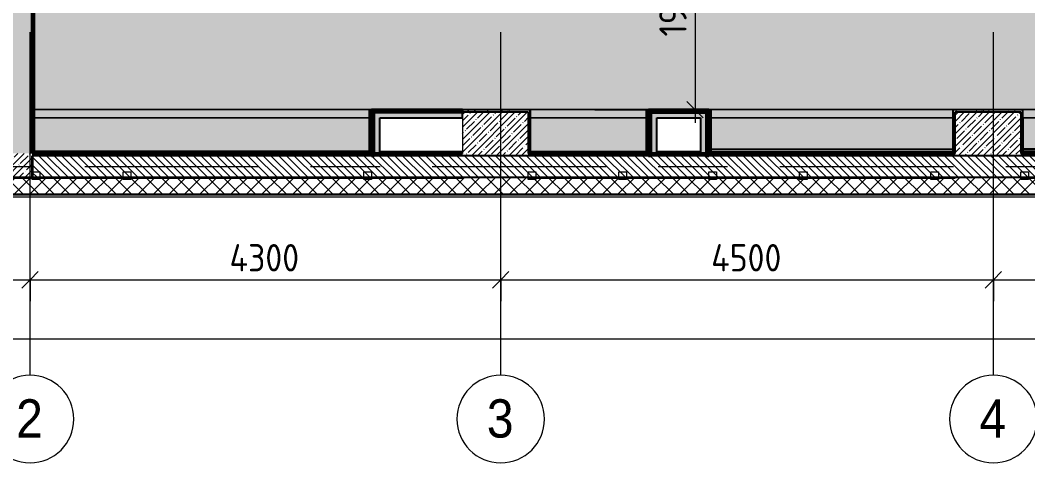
# Model space of a CAD drawing. Header units: millimetres. Extents: x -3377 to 186574, y -8553 to 29000.
# Drawn here: x 3620 to 12825, y -2706 to 1338 of the extents above; entities that cross this region are included whole.
import ezdxf

# ---------------------------------------------------------------- set-up
doc = ezdxf.new("R2010")
doc.units = ezdxf.units.MM
doc.linetypes.add('Осевая', pattern=[3175, 635, -476.25, 1587.5, -476.25])
for name, color, linetype, lineweight in [('A-ANNO-DIMS', 7, 'Continuous', 9), ('A-ANNO-DIMS-100', 7, 'Continuous', 9), ('A-GLAZ', 7, 'Continuous', 9), ('A-GLAZ-1', 7, 'Continuous', 13), ('A-WALL', 7, 'Continuous', 9), ('I-WALL', 7, 'Continuous', 9), ('S-COLS', 7, 'Continuous', 9), ('Оси', 7, 'Continuous', 9), ('Оси-1', 7, 'Continuous', 20), ('Оси-2', 7, 'Осевая', 9)]:
    doc.layers.add(name, color=color, linetype=linetype, lineweight=lineweight)
for name, color, linetype, lineweight, true_color in [('A-CLNG-1', 7, 'Continuous', 9, 0xc0c0c0), ('A-WALL-1', 7, 'Continuous', 35, 0x3c3c3c), ('A-WALL-2', 7, 'Continuous', 25, 0x3c3c3c), ('A-WALL-FNSH-1', 7, 'Continuous', 9, 0x3c3c3c), ('A-WALL-FNSH-2', 7, 'Continuous', 13, 0x3c3c3c)]:
    doc.layers.add(name, color=color, linetype=linetype, lineweight=lineweight, true_color=true_color)
doc.layers.add('A-CLNG-PATT-1', color=7, linetype='Continuous', lineweight=9, transparency=1)
doc.styles.add('Arial', font='arial.ttf', dxfattribs={"width": 0.9, "height": 350})
doc.styles.add('ISOCPEUR', font='isocpeur.ttf', dxfattribs={"width": 0.9, "height": 250})
doc.dimstyles.new('ISO-2_5_0_9К_БОЛЬШОЙ', dxfattribs={"dimscale": 304.8, "dimtxt": 248.995294, "dimasz": 0.492126, "dimexe": 0.393701, "dimexo": 0.984252, "dimgap": 0, "dimtad": 1, "dimdec": 0, "dimrnd": 10, "dimzin": 0, "dimdsep": 46, "dimtxsty": 'ISOCPEUR', "dimblk1": 'OBLIQUE', "dimblk2": 'OBLIQUE', "dimsah": 1, "dimcen": 0.09, "dimdle": 0.393701, "dimazin": 0, "dimtfac": 1, "dimtdec": 4, "dimtix": 1, "dimtmove": 0, "dimatfit": 3, "dimfxl": 1, "dimtvp": 1, "dimtolj": 1, "dimtzin": 0, "dimarcsym": 2})
pattern_1 = [(45, (0, 0), (-57.02463, 57.02463), []), (45, (57.025, 0), (-57.02463, 57.02463), [100.806, -20.161, 3.353, -16.808])]
pattern_2 = [(0, (0, 0), (121.92, 30.48), [10.058, -81.382, 10.058, -81.382, -487.68]), (0, (0, 0), (121.92, 30.48), [-182.88, 10.058, -172.822, 10.058, -81.382, -213.36]), (0, (0, 0), (121.92, 30.48), [-457.2, 10.058, -50.902, 10.058, -142.342]), (120, (45.72, 15.24), (-87.356454, 90.34582), [10.058, -81.382, 10.058, -81.382, -487.68]), (120, (45.72, 15.24), (-87.356454, 90.34582), [-182.88, 10.058, -172.822, 10.058, -81.382, -213.36]), (120, (45.72, 15.24), (-87.356454, 90.34582), [-457.2, 10.058, -50.902, 10.058, -142.342]), (240, (60.96, 76.2), (-34.563546, -120.82582), [10.058, -81.382, 10.058, -81.382, -487.68]), (240, (60.96, 76.2), (-34.563546, -120.82582), [-182.88, 10.058, -172.822, 10.058, -81.382, -213.36]), (240, (60.96, 76.2), (-34.563546, -120.82582), [-457.2, 10.058, -50.902, 10.058, -142.342])]
pattern_3 = [(45, (0, 0), (-106.066, 106.066), []), (135, (0, 0), (-106.066, -106.066), [])]

# ---------------------------------------------------------------- blocks, each defined once
blk = doc.blocks.new('120_Окно_СКБ_1Ст - 120_Окно_СКБ_1Ст 900х2500_h_-22445987-План расстановки осветительного оборудования 1 этажа в осях 1-12')
at = {"layer": 'A-GLAZ-1'}
for p, q in [((-450, -127), (-450, -57)), ((-450, -57), (-380, -57)), ((-380, -57), (-380, -127)), ((380, -127), (380, -57)), ((380, -57), (450, -57)), ((450, -57), (450, -127)), ((-380, -127), (-450, -127)), ((450, -127), (380, -127))]:
    blk.add_line(p, q, dxfattribs=at)
blk = doc.blocks.new('120_Окно_СКБ_2Ст - 120_Окно_СКБ_2Ст 2100х2500 _мал створка справа_-22445857-План расстановки осветительного оборудования 1 этажа в осях 1-12')
at = {"layer": 'A-GLAZ-1'}
for p, q in [((-1050, -127), (-1050, -57)), ((-1050, -57), (-980, -57)), ((-980, -57), (-980, -127)), ((150, -127), (150, -57)), ((150, -57), (220, -57)), ((220, -57), (220, -127)), ((980, -127), (980, -57)), ((980, -57), (1050, -57)), ((1050, -57), (1050, -127)), ((-980, -127), (-1050, -127)), ((220, -127), (150, -127)), ((1050, -127), (980, -127))]:
    blk.add_line(p, q, dxfattribs=at)
blk = doc.blocks.new('120_Окно_СКБ_2Ст - 120_Окно_СКБ_2Ст 3100х2500 _мал_створка слева_-22446080-План расстановки осветительного оборудования 1 этажа в осях 1-12')
at = {"layer": 'A-GLAZ-1'}
for p, q in [((-1550, -127), (-1550, -57)), ((-1550, -57), (-1480, -57)), ((-1480, -57), (-1480, -127)), ((650, -127), (650, -57)), ((650, -57), (720, -57)), ((720, -57), (720, -127)), ((1480, -127), (1480, -57)), ((1480, -57), (1550, -57)), ((1550, -57), (1550, -127)), ((-1480, -127), (-1550, -127)), ((720, -127), (650, -127)), ((1550, -127), (1480, -127))]:
    blk.add_line(p, q, dxfattribs=at)
blk = doc.blocks.new('Зашивка приборов отопления18 - Зашивка приборов отопления-33281779-План расстановки осветительного оборудования 1 этажа в осях 1-12')
at = {"layer": 'A-WALL'}
for p, q in [((12139, 520), (9931, 520)), ((12139, 445), (9930, 445)), ((9930, 445), (12139, 445)), ((12140, 120), (12140, 140.6))]:
    blk.add_line(p, q, dxfattribs=at)
blk = doc.blocks.new('Зашивка приборов отопления16 - Зашивка приборов отопления-33282046-План расстановки осветительного оборудования 1 этажа в осях 1-12')
at = {"layer": 'A-WALL'}
for p, q in [((10969, 520), (9911, 520)), ((10969, 445), (9911, 445)), ((9911, 445), (10969, 445)), ((9910, 150), (9910, 120))]:
    blk.add_line(p, q, dxfattribs=at)
blk = doc.blocks.new('Зашивка приборов отопления17 - Зашивка приборов отопления-33282118-План расстановки осветительного оборудования 1 этажа в осях 1-12')
at = {"layer": 'A-WALL'}
for p, q in [((10970, 520), (7910, 520)), ((7910, 520), (7910, 445)), ((10970, 445), (7910, 445)), ((7910, 445), (7910, 150)), ((7910, 445), (10970, 445)), ((7910, 150), (7910, 140)), ((7910, 140), (7910, 120))]:
    blk.add_line(p, q, dxfattribs=at)
blk = doc.blocks.new('Зашивка приборов отопления19 - Зашивка приборов отопления-33282289-План расстановки осветительного оборудования 1 этажа в осях 1-12')
at = {"layer": 'A-WALL'}
for p, q in [((12119, 520), (10061, 520)), ((10060.9, 445), (10060.9, 120)), ((12119, 445), (10061, 445)), ((10061, 445), (12119, 445))]:
    blk.add_line(p, q, dxfattribs=at)
blk = doc.blocks.new('Ось сетки - D8-29747960-План расстановки осветительного оборудования 1 этажа в осях 1-12')
at = {"layer": 'Оси-1'}
for start, end in [(360, 180), (180, 360)]:
    blk.add_arc((0, 0), 4, start, end, dxfattribs=at)
blk = doc.blocks.new('DIMBLOCK1-План расстановки осветительного оборудования 1 этажа в осях 1-12')
at = {"layer": 'A-ANNO-DIMS-100'}
for p, q in [((110, -1228.1), (110, -914.2)), ((3710, -1228.1), (3710, -914.2)), ((-10, -1034.2), (3710, -1034.2)), ((110, -1034.2), (110, -1228.1)), ((3710, -1034.2), (3710, -1228.1))]:
    blk.add_line(p, q, dxfattribs=at)
at = {"layer": 'A-ANNO-DIMS-100', "lineweight": 20}
for p, q in [((110, -1034.2), (185, -959.2)), ((3710, -1034.2), (3785, -959.2)), ((110, -1034.2), (35, -1109.2)), ((3710, -1034.2), (3635, -1109.2))]:
    blk.add_line(p, q, dxfattribs=at)
at = {"layer": 'A-ANNO-DIMS-100', "color": 0, "insert": (1594, -707.6), "char_height": 250, "width": 758.478, "attachment_point": 1, "line_spacing_factor": 1.149209, "style": 'ISOCPEUR'}
blk.add_mtext('3600', dxfattribs=at)
blk = doc.blocks.new('_Oblique')
at = {"color": 0, "linetype": 'ByBlock', "lineweight": -2}
blk.add_line((-0.5, -0.5), (0.5, 0.5), dxfattribs=at)
blk = doc.blocks.new('DIMBLOCK2-План расстановки осветительного оборудования 1 этажа в осях 1-12')
at = {"layer": 'A-ANNO-DIMS-100'}
for p, q in [((3710, -1228.1), (3710, -914.2)), ((8010, -1228.1), (8010, -914.2)), ((3710, -1034.2), (8010, -1034.2)), ((3710, -1034.2), (3710, -1228.1)), ((8010, -1034.2), (8010, -1228.1))]:
    blk.add_line(p, q, dxfattribs=at)
at = {"layer": 'A-ANNO-DIMS-100', "lineweight": 20}
for p, q in [((3710, -1034.2), (3785, -959.2)), ((8010, -1034.2), (8085, -959.2)), ((3710, -1034.2), (3635, -1109.2)), ((8010, -1034.2), (7935, -1109.2))]:
    blk.add_line(p, q, dxfattribs=at)
at = {"layer": 'A-ANNO-DIMS-100', "color": 0, "insert": (5532, -707.6), "char_height": 250, "width": 787.208, "attachment_point": 1, "line_spacing_factor": 1.149209, "style": 'ISOCPEUR'}
blk.add_mtext('4300', dxfattribs=at)
blk = doc.blocks.new('DIMBLOCK3-План расстановки осветительного оборудования 1 этажа в осях 1-12')
at = {"layer": 'A-ANNO-DIMS-100'}
for p, q in [((8010, -1228.1), (8010, -914.2)), ((12510, -1228.1), (12510, -914.2)), ((8010, -1034.2), (12510, -1034.2)), ((8010, -1034.2), (8010, -1228.1)), ((12510, -1034.2), (12510, -1228.1))]:
    blk.add_line(p, q, dxfattribs=at)
at = {"layer": 'A-ANNO-DIMS-100', "lineweight": 20}
for p, q in [((8010, -1034.2), (8085, -959.2)), ((12510, -1034.2), (12585, -959.2)), ((8010, -1034.2), (7935, -1109.2)), ((12510, -1034.2), (12435, -1109.2))]:
    blk.add_line(p, q, dxfattribs=at)
at = {"layer": 'A-ANNO-DIMS-100', "color": 0, "insert": (9932, -707.6), "char_height": 250, "width": 787.208, "attachment_point": 1, "line_spacing_factor": 1.149209, "style": 'ISOCPEUR'}
blk.add_mtext('4500', dxfattribs=at)
blk = doc.blocks.new('DIMBLOCK4-План расстановки осветительного оборудования 1 этажа в осях 1-12')
at = {"layer": 'A-ANNO-DIMS-100'}
for p, q in [((12510, -1228.1), (12510, -914.2)), ((14010, -1228.1), (14010, -914.2)), ((12510, -1034.2), (14010, -1034.2)), ((12510, -1034.2), (12510, -1228.1)), ((14010, -1034.2), (14010, -1228.1))]:
    blk.add_line(p, q, dxfattribs=at)
at = {"layer": 'A-ANNO-DIMS-100', "lineweight": 20}
for p, q in [((12510, -1034.2), (12585, -959.2)), ((14010, -1034.2), (14085, -959.2)), ((12510, -1034.2), (12435, -1109.2)), ((14010, -1034.2), (13935, -1109.2))]:
    blk.add_line(p, q, dxfattribs=at)
at = {"layer": 'A-ANNO-DIMS-100', "color": 0, "insert": (12965.5, -707.6), "char_height": 250, "width": 706.764, "attachment_point": 1, "line_spacing_factor": 1.149209, "style": 'ISOCPEUR'}
blk.add_mtext('1500', dxfattribs=at)
blk = doc.blocks.new('DIMBLOCK25-План расстановки осветительного оборудования 1 этажа в осях 1-12')
at = {"layer": 'A-ANNO-DIMS-100'}
for p, q in [((110, -1766), (110, -1452.1)), ((38310, -1766), (38310, -1452.1)), ((-10, -1572.1), (38430, -1572.1)), ((110, -1572.1), (110, -1766)), ((38310, -1572.1), (38310, -1766))]:
    blk.add_line(p, q, dxfattribs=at)
at = {"layer": 'A-ANNO-DIMS-100', "lineweight": 20}
for p, q in [((110, -1572.1), (185, -1497.1)), ((38310, -1572.1), (38385, -1497.1)), ((110, -1572.1), (35, -1647.1)), ((38310, -1572.1), (38235, -1647.1))]:
    blk.add_line(p, q, dxfattribs=at)
at = {"layer": 'A-ANNO-DIMS-100', "color": 0, "insert": (18815, -1245.4), "char_height": 250, "width": 948.097, "attachment_point": 1, "line_spacing_factor": 1.149209, "style": 'ISOCPEUR'}
blk.add_mtext('38200', dxfattribs=at)
blk = doc.blocks.new('DIMBLOCK124-План расстановки осветительного оборудования 1 этажа в осях 1-12')
at = {"layer": 'A-ANNO-DIMS-100', "lineweight": 20}
for p, q in [((9784.6, 2445.5), (9709.6, 2520.5)), ((9784.6, 2445.5), (9859.6, 2370.5)), ((9784.6, 520), (9709.6, 595)), ((9784.6, 520), (9859.6, 445))]:
    blk.add_line(p, q, dxfattribs=at)
at = {"layer": 'A-ANNO-DIMS-100'}
for p, q in [((9590.7, 2445.5), (9904.6, 2445.5)), ((9784.6, 2445.5), (9590.7, 2445.5)), ((9784.6, 2445.5), (9784.6, 400)), ((8868.7, 520), (9904.6, 520)), ((9784.6, 520), (8868.7, 520))]:
    blk.add_line(p, q, dxfattribs=at)
at = {"layer": 'A-ANNO-DIMS-100', "color": 0, "insert": (9458, 1188.3), "char_height": 250, "width": 706.764, "attachment_point": 1, "rotation": 90, "line_spacing_factor": 1.149209, "style": 'ISOCPEUR'}
blk.add_mtext('1930', dxfattribs=at)

msp = doc.modelspace()

# ---------------------------------------------------------------- hatches: boundary and pattern name
at = {"layer": 'A-CLNG-PATT-1'}
h = msp.add_hatch(color=256, dxfattribs=at)
h.paths.add_polyline_path([(15062, 521), (20490, 521), (20489, 4370), (14310, 4370), (14310, 7693), (12780, 7693), (12780, 7050), (11460, 7050), (11459, 7680), (8760, 7679), (8760, 7120), (7640, 7120), (7640, 7693), (3750, 7693), (3750, 521), (14839, 521)])
h.paths.add_polyline_path([(17811, 1464), (17785.6, 1464), (17785.6, 3425.9), (17811, 3425.9), (17811, 2189.5)])
h.paths.add_polyline_path([(14811, 1464), (14785.6, 1464), (14785.6, 3425.9), (14811, 3425.9), (14811, 2113.3)])
h.paths.add_polyline_path([(11811, 1464), (11785.6, 1464), (11785.6, 3425.9), (11811, 3425.9)])
h.paths.add_polyline_path([(9031, 1464), (9005.6, 1464), (9005.6, 3425.9), (9031, 3425.9), (9031, 2113.3)])
h.paths.add_polyline_path([(6263.7, 1464), (6238.3, 1464), (6238.3, 3425.9), (6263.7, 3425.9)])
h.paths.add_polyline_path([(11822.7, 4769), (11797.3, 4769), (11797.3, 6730.9), (11822.7, 6730.9), (11822.7, 5602.4)])
h.paths.add_polyline_path([(9042.7, 4769), (9017.3, 4769), (9017.3, 6730.9), (9042.7, 6730.9)])
h.paths.add_polyline_path([(6237.3, 4769), (6237.3, 6730.9), (6262.7, 6730.9), (6262.7, 4769), (6254.2, 4769)])
h = msp.add_hatch(color=256, dxfattribs=at)
h.paths.add_polyline_path([(20444.3, 140), (20490, 141), (20490, 520), (17280, 520), (17281, 140), (19771.5, 140)])
h.paths.add_polyline_path([(3750, 140), (6810, 141), (6810, 521), (3750, 520), (3750, 150)])
h.paths.add_polyline_path([(9338.7, 140), (9338.7, 521), (8280.7, 520), (8280.7, 140), (9007, 140)])
h.paths.add_polyline_path([(16488.8, 140.5), (16488.8, 521), (15631, 520), (15631, 140.5), (16407.6, 140.5)])
h.paths.add_polyline_path([(12139, 140.6), (12139, 520), (9931, 519.8), (9930, 140.6), (11698.1, 140.6)])
h.paths.add_polyline_path([(14310, 141), (14839, 141), (14839, 521), (12781, 520), (12781, 141)])
at = {"layer": 'A-WALL'}
h = msp.add_hatch(dxfattribs=at)
h.set_pattern_fill('FP_24', color=256, style=0, pattern_type=2)
h.set_pattern_definition([(135, (0, 0), (-35.35534, -35.35534), [])])
h.paths.add_polyline_path([(29209.7, -100), (29209.7, -96.4), (26160, -49.3), (26160, -100), (27844.9, -100)])
h.paths.add_polyline_path([(6315.8, -100), (21910, -100), (21910, 16.3), (19634.7, 51.4), (20396.4, 100), (3730, 100), (3730, -100)])
h.paths.add_polyline_path([(25560, -100), (25560, -40.1), (22510, 7), (22510, -100), (25153.8, -100)])
h = msp.add_hatch(dxfattribs=at)
h.set_pattern_fill('FP_6', color=256, style=0, pattern_type=2)
h.set_pattern_definition([(45, (0, 0), (-70.71068, 70.71068), []), (135, (0, 0), (-70.71068, -70.71068), [])])
h.paths.add_polyline_path([(38287.7, -250), (38287.7, -100), (-260, -100), (-260, -250), (37990, -250)])
at = {"layer": 'I-WALL'}
h = msp.add_hatch(dxfattribs=at)
h.set_pattern_fill('FP_1', color=256, style=0, pattern_type=2)
h.set_pattern_definition(pattern_1)
h.paths.add_polyline_path([(3510, 120), (3730, 120), (3730, 7900), (3510, 7900), (3510, 140)])
h = msp.add_hatch(dxfattribs=at)
h.set_pattern_fill('FP_85', color=256, style=0, pattern_type=2)
h.set_pattern_definition(pattern_2)
h.paths.add_polyline_path([(3730, 150), (3750, 150), (3750, 7693), (3730, 7693), (3730, 445)])
h = msp.add_hatch(dxfattribs=at)
h.set_pattern_fill('FP_85', color=256, style=0, pattern_type=2)
h.set_pattern_definition(pattern_2)
h.paths.add_polyline_path([(6830, 120), (6830, 520), (6810, 520), (6810, 120)])
h = msp.add_hatch(dxfattribs=at)
h.set_pattern_fill('FP_85', color=256, style=0, pattern_type=2)
h.set_pattern_definition(pattern_2)
h.paths.add_polyline_path([(6830, 500), (8279.7, 500), (8279.7, 520), (6830, 520)])
h = msp.add_hatch(dxfattribs=at)
h.set_pattern_fill('FP_92', color=256, style=0, pattern_type=2)
h.set_pattern_definition(pattern_3)
h.paths.add_polyline_path([(6830, 120), (6842.5, 120), (6842.3, 500), (6830, 500), (6830, 121.4)])
h = msp.add_hatch(dxfattribs=at)
h.set_pattern_fill('FP_92', color=256, style=0, pattern_type=2)
h.set_pattern_definition(pattern_3)
h.paths.add_polyline_path([(6842.5, 120), (6855, 120), (6855, 500), (6842.5, 500), (6842.5, 122.3)])
h = msp.add_hatch(dxfattribs=at)
h.set_pattern_fill('FP_92', color=256, style=0, pattern_type=2)
h.set_pattern_definition(pattern_3)
h.paths.add_polyline_path([(6905, 495), (7660, 495), (7660, 500), (6855, 500), (6855, 495)])
for points in [[(6905, 120), (6905, 495), (6855, 495), (6855, 120), (6887.3, 120)], [(7660, 445), (7660, 495), (6905, 495), (6905, 445), (6988.6, 445)], [(9679.8, 445), (9835, 445), (9835, 495), (9384.7, 495), (9384.7, 445), (9434.7, 445)], [(9885, 120), (9885, 495), (9835, 495), (9835, 120), (9882.1, 120)], [(9384.7, 120), (9434.7, 120), (9434.7, 445), (9384.7, 445), (9384.7, 125)]]:
    msp.add_hatch(color=256, dxfattribs=at).paths.add_polyline_path(points)
h = msp.add_hatch(dxfattribs=at)
h.set_pattern_fill('FP_85', color=256, style=0, pattern_type=2)
h.set_pattern_definition(pattern_2)
h.paths.add_polyline_path([(8279.7, 150), (8279.7, 500), (8260, 500), (8260, 150)])
h = msp.add_hatch(dxfattribs=at)
h.set_pattern_fill('FP_85', color=256, style=0, pattern_type=2)
h.set_pattern_definition(pattern_2)
h.paths.add_polyline_path([(9384.7, 500), (9931, 500), (9930, 520), (9339.7, 520), (9339.7, 500), (9359.7, 500)])
h = msp.add_hatch(dxfattribs=at)
h.set_pattern_fill('FP_85', color=256, style=0, pattern_type=2)
h.set_pattern_definition(pattern_2)
h.paths.add_polyline_path([(9359.7, 120), (9359.7, 500), (9339.7, 500), (9339.7, 120)])
h = msp.add_hatch(dxfattribs=at)
h.set_pattern_fill('FP_92', color=256, style=0, pattern_type=2)
h.set_pattern_definition(pattern_3)
h.paths.add_polyline_path([(9360.5, 120), (9372.2, 120), (9372.2, 500), (9359.7, 500), (9359.7, 120)])
h = msp.add_hatch(dxfattribs=at)
h.set_pattern_fill('FP_92', color=256, style=0, pattern_type=2)
h.set_pattern_definition(pattern_3)
h.paths.add_polyline_path([(9372.2, 495), (9885, 495), (9885, 500), (9372.2, 500)])
h = msp.add_hatch(dxfattribs=at)
h.set_pattern_fill('FP_92', color=256, style=0, pattern_type=2)
h.set_pattern_definition(pattern_3)
h.paths.add_polyline_path([(9372.2, 120), (9384.7, 120), (9384.7, 495), (9372.2, 494.7), (9372.2, 122.5)])
h = msp.add_hatch(dxfattribs=at)
h.set_pattern_fill('FP_92', color=256, style=0, pattern_type=2)
h.set_pattern_definition(pattern_3)
h.paths.add_polyline_path([(9896.9, 120), (9897.5, 120), (9897.5, 500), (9885, 500), (9885, 120)])
h = msp.add_hatch(dxfattribs=at)
h.set_pattern_fill('FP_92', color=256, style=0, pattern_type=2)
h.set_pattern_definition(pattern_3)
h.paths.add_polyline_path([(9909.4, 120), (9910, 120), (9910, 500), (9897.5, 500), (9897.5, 120)])
h = msp.add_hatch(dxfattribs=at)
h.set_pattern_fill('FP_85', color=256, style=0, pattern_type=2)
h.set_pattern_definition(pattern_2)
h.paths.add_polyline_path([(9930, 120), (9930, 500), (9910, 500), (9910, 120)])
h = msp.add_hatch(dxfattribs=at)
h.set_pattern_fill('FP_85', color=256, style=0, pattern_type=2)
h.set_pattern_definition(pattern_2)
h.paths.add_polyline_path([(12160, 140.6), (12160, 520), (12140, 520), (12140, 140.6)])
h = msp.add_hatch(dxfattribs=at)
h.set_pattern_fill('FP_85', color=256, style=0, pattern_type=2)
h.set_pattern_definition(pattern_2)
h.paths.add_polyline_path([(12160, 500), (12780, 500), (12780, 520), (12160, 520)])
h = msp.add_hatch(dxfattribs=at)
h.set_pattern_fill('FP_85', color=256, style=0, pattern_type=2)
h.set_pattern_definition(pattern_2)
h.paths.add_polyline_path([(12760, 120), (12780, 120), (12780, 500), (12760, 500), (12760, 140)])
h = msp.add_hatch(dxfattribs=at)
h.set_pattern_fill('FP_1', color=256, style=0, pattern_type=2)
h.set_pattern_definition(pattern_1)
h.paths.add_polyline_path([(3730, -100), (3730, 120), (110, 120), (110, -100), (933.6, -100)])
h = msp.add_hatch(dxfattribs=at)
h.set_pattern_fill('FP_1', color=256, style=0, pattern_type=2)
h.set_pattern_definition(pattern_1)
h.paths.add_polyline_path([(37970, -100), (37970, 100), (37990, 100), (37990, 120), (33610, 120), (33610, -100), (35918.3, -100)])
h.paths.add_polyline_path([(33010, -100), (33010, 120), (29809.7, 119.5), (29809.7, -100), (30536.1, -100)])
h.paths.add_polyline_path([(29209.7, -96.4), (29209.7, 120), (26160, 120), (26160, -49.3), (27844.9, -75.4)])
h.paths.add_polyline_path([(25560, -40.1), (25560, 120), (22510, 120), (22510, 7), (25153.8, -33.8)])
h.paths.add_polyline_path([(21910, 16.3), (21910, 120), (17260, 120), (17260, 100), (20396.4, 100), (19634.7, 51.4), (21522.7, 22.3)])
h.paths.add_polyline_path([(12160, 100), (12160, 120), (8260, 120), (8260, 100), (12139, 100)])
h.paths.add_polyline_path([(12760, 100), (16660, 100), (16660, 120), (12760, 120)])
h.paths.add_polyline_path([(6315.8, 100), (7660, 100), (7660, 120), (3730, 120), (3730, 100), (3750, 100)])
at = {"layer": 'S-COLS'}
h = msp.add_hatch(dxfattribs=at)
h.set_pattern_fill('FP_1', color=256, style=0, pattern_type=2)
h.set_pattern_definition(pattern_1)
h.paths.add_polyline_path([(8205.5, 100), (8260, 100), (8260, 500), (7660, 500), (7660, 100), (7661.4, 100)])
h = msp.add_hatch(dxfattribs=at)
h.set_pattern_fill('FP_1', color=256, style=0, pattern_type=2)
h.set_pattern_definition(pattern_1)
h.paths.add_polyline_path([(12760, 100), (12760, 500), (12160, 500), (12160, 100), (12705.5, 100)])

# ---------------------------------------------------------------- linework, layer by layer
at = {"layer": 'A-CLNG-1'}
for p, q in [((6809, 521), (3750, 521)), ((14839, 521), (8280.7, 521)), ((8280.7, 521), (8280.7, 140)), ((14839, 521.5), (12781, 521.5)), ((3730, 140), (3730, 140)), ((3751, 140), (3751, 120)), ((8280.7, 140), (9338.7, 140)), ((9931, 140.6), (12139, 140.6))]:
    msp.add_line(p, q, dxfattribs=at)
at = {"layer": 'A-WALL'}
for p, q in [((6842.5, 100), (6842.5, 507.5)), ((7660, 507.5), (6842.5, 507.5)), ((9372.2, 507.5), (9897.5, 507.5)), ((9372.2, 100), (9372.2, 507.5)), ((9897.5, 507.5), (9897.5, 100)), ((-260, -250), (38287.7, -250)), ((38287.7, -280), (-290, -280))]:
    msp.add_line(p, q, dxfattribs=at)
at = {"layer": 'A-WALL-1'}
for p, q in [((3730, 120), (3730, 7900)), ((6830, 520), (6830, 100)), ((7660, 520), (6830, 520)), ((6855, 100), (6855, 495)), ((7660, 495), (6855, 495)), ((7660, 495), (7660, 520)), ((9910, 520), (9359.7, 520)), ((9359.7, 520), (9359.7, 100)), ((9384.7, 495), (9885, 495)), ((9384.7, 100), (9384.7, 495)), ((9885, 495), (9885, 100)), ((9910, 100), (9910, 520)), ((7660, 120), (3730, 120)), ((3730, 100), (3730, -100)), ((6830, 100), (6855, 100)), ((12160, 120), (8260, 120)), ((9359.7, 100), (9384.7, 100)), ((9885, 100), (9910, 100)), ((16660, 120), (12760, 120)), ((-110, -100), (7660, -100)), ((8260, -100), (12160, -100)), ((12760, -100), (16660, -100))]:
    msp.add_line(p, q, dxfattribs=at)
at = {"layer": 'A-WALL-2'}
for p, q in [((3730, 7693), (3730, 150)), ((3750, 150), (3750, 7693)), ((8279.7, 520), (6810, 520)), ((6810, 120), (6810, 520)), ((6830, 500), (8259.7, 500)), ((7660, 445), (7660, 495)), ((8259.7, 500), (8259.7, 150)), ((8279.7, 150), (8279.7, 520)), ((9930, 520), (9339.7, 520)), ((9339.7, 520), (9339.7, 120)), ((9359.7, 500), (9910, 500)), ((9931, 500), (9930, 500)), ((9930, 500), (9930, 120)), ((9931, 500), (9931, 520)), ((12140, 520), (12140, 140.6)), ((12780, 520), (12140, 520)), ((12160, 140.6), (12160, 500)), ((12160, 500), (12760, 500)), ((12760, 500), (12760, 120)), ((12780, 120), (12780, 520)), ((6905, 100), (6905, 445)), ((6905, 445), (7660, 445)), ((9434.7, 445), (9835, 445)), ((9434.7, 100), (9434.7, 445)), ((9835, 445), (9835, 100)), ((3730, 150), (3750, 150)), ((15630, 100), (3730, 100)), ((8259.7, 150), (8279.7, 150)), ((12140, 140.6), (12160, 140.6)), ((17260, -100), (7660, -100))]:
    msp.add_line(p, q, dxfattribs=at)
at = {"layer": 'A-WALL-FNSH-1'}
msp.add_line((-268, -258), (38287.7, -258), dxfattribs=at)
at = {"layer": 'A-WALL-FNSH-2'}
for p, q in [((3751, 141), (3751, 7690)), ((6810, 521), (6809, 521)), ((6809, 521), (6809, 141)), ((6810, 520), (6810, 521)), ((8280.7, 520), (8279.7, 520)), ((8280.7, 150), (8280.7, 520)), ((9338.7, 521), (9338.7, 120)), ((9931, 521), (9338.7, 521)), ((9931, 520), (9931, 521)), ((9931, 140.6), (9931, 500)), ((12139, 521.5), (12139, 140.6)), ((12781, 521.5), (12139, 521.5)), ((12140, 520), (12140, 520.5)), ((12140, 520.5), (12780, 520.5)), ((12780, 520.5), (12780, 520)), ((12781, 141), (12781, 521.5)), ((3750, 150), (3750, 140)), ((3750, 140), (6810, 140)), ((6809, 141), (3751, 141)), ((8279.7, 150), (8280.7, 150)), ((9339.7, 101), (9159.7, 101)), ((9159.7, 101), (9159.7, 100)), ((9339.7, 100), (9339.7, 101)), ((9930, 140.6), (9931, 140.6)), ((12140, 160.9), (9931, 160.9)), ((9931, 159.9), (12140, 159.9)), ((12139, 140.6), (12140, 140.6)), ((14850, 161.3), (12780, 161.3)), ((12780, 160.3), (14850, 160.3)), ((12780, 140), (14840, 140)), ((14839, 141), (12781, 141)), ((-263, -253), (38287.7, -253))]:
    msp.add_line(p, q, dxfattribs=at)
at = {"layer": 'I-WALL'}
for p, q in [((6809, 520), (3751, 520)), ((6810, 521), (8280.7, 521)), ((8280.2, 521), (8280.2, 520)), ((9338.7, 520), (8280.7, 520)), ((9340.2, 521), (9340.2, 520)), ((9930.5, 521), (9930.5, 520)), ((12139, 520), (9931, 520)), ((12139.5, 521), (12139.5, 520)), ((12780.5, 520), (12780.5, 520.5)), ((14839, 520), (12781, 520)), ((3750, 140), (3730, 140)), ((3730, 140), (3750, 140)), ((3750, 140), (3750, 120)), ((3750, 120), (3750, 140)), ((3751, 140), (3751, 120)), ((6809, 139), (3751, 139)), ((6809, 119.9), (6809, 140)), ((6905, 140), (7660, 140)), ((8260, 140), (8280.7, 140)), ((9434.7, 140), (9835, 140)), ((9930, 140), (12160, 140))]:
    msp.add_line(p, q, dxfattribs=at)
at = {"layer": 'S-COLS'}
for p, q in [((8260, 500), (7660, 500)), ((7660, 500), (7660, 120)), ((8260, 120), (8260, 500)), ((12760, 500), (12160, 500)), ((12160, 500), (12160, 120)), ((12760, 120), (12760, 500)), ((7660, -100), (8260, -100)), ((12160, -100), (12760, -100))]:
    msp.add_line(p, q, dxfattribs=at)
at = {"layer": 'Оси'}
for p, q in [((3710, -1906.3), (3710, 593.7)), ((8010, -1906.3), (8010, 593.7)), ((12510, -1906.3), (12510, 593.7))]:
    msp.add_line(p, q, dxfattribs=at)
at = {"layer": 'Оси-2'}
for p, q in [((3710, 593.7), (3710, 24898.1)), ((8010, 593.7), (8010, 24898.1)), ((12510, 593.7), (12510, 24898.1)), ((-77.3, 0), (35997.1, 0))]:
    msp.add_line(p, q, dxfattribs=at)

# ---------------------------------------------------------------- block references
at = {"layer": 'A-GLAZ', "rotation": 180}
for name, p in [('120_Окно_СКБ_2Ст - 120_Окно_СКБ_2Ст 3100х2500 _мал_створка слева_-22446080-План расстановки осветительного оборудования 1 этажа в осях 1-12', (5280, -175)), ('120_Окно_СКБ_1Ст - 120_Окно_СКБ_1Ст 900х2500_h_-22445987-План расстановки осветительного оборудования 1 этажа в осях 1-12', (8709.7, -175)), ('120_Окно_СКБ_2Ст - 120_Окно_СКБ_2Ст 2100х2500 _мал створка справа_-22445857-План расстановки осветительного оборудования 1 этажа в осях 1-12', (10960, -175)), ('120_Окно_СКБ_2Ст - 120_Окно_СКБ_2Ст 2100х2500 _мал створка справа_-22445857-План расстановки осветительного оборудования 1 этажа в осях 1-12', (13810, -175))]:
    msp.add_blockref(name, p, dxfattribs=at)
at = {"layer": 'A-WALL'}
for name, p in [('Зашивка приборов отопления17 - Зашивка приборов отопления-33282118-План расстановки осветительного оборудования 1 этажа в осях 1-12', (-4160, 0)), ('Зашивка приборов отопления16 - Зашивка приборов отопления-33282046-План расстановки осветительного оборудования 1 этажа в осях 1-12', (-1630.3, 0)), ('Зашивка приборов отопления18 - Зашивка приборов отопления-33281779-План расстановки осветительного оборудования 1 этажа в осях 1-12', (0, 0)), ('Зашивка приборов отопления19 - Зашивка приборов отопления-33282289-План расстановки осветительного оборудования 1 этажа в осях 1-12', (2720, 0))]:
    msp.add_blockref(name, p, dxfattribs=at)
at = {"layer": 'Оси-1', "xscale": 99.99999999999993, "yscale": 99.99999999999993, "zscale": 99.99999999999993}
for p in [(3710, -2306.3), (8010, -2306.3), (12510, -2306.3)]:
    msp.add_blockref('Ось сетки - D8-29747960-План расстановки осветительного оборудования 1 этажа в осях 1-12', p, dxfattribs=at)

# ---------------------------------------------------------------- texts
at = {"layer": 'Оси', "char_height": 350, "width": 303.038, "attachment_point": 1, "style": 'Arial'}
for s, insert in [('\\fArial|b0|i0|c204|p34|;\\W.9;2', (3582.5, -2125.6)), ('\\fArial|b0|i0|c204|p34|;\\W.9;3', (7882.5, -2125.6)), ('\\fArial|b0|i0|c204|p34|;\\W.9;4', (12382.5, -2125.6))]:
    msp.add_mtext(s, dxfattribs=dict(at, insert=insert))

# ---------------------------------------------------------------- dimensions: what is measured, and where the dimension line sits
at = {"layer": 'A-ANNO-DIMS'}
dim = msp.add_linear_dim(base=(9784.602714, 520), p1=(9890.668731, 2445.500003), p2=(8568.725453, 520), angle=90, dimstyle='ISO-2_5_0_9К_БОЛЬШОЙ', override={"dimpost": '<>', "dimfxl": 2335.612188}, dxfattribs=at)
dim.commit()
dim.dimension.update_dxf_attribs({"geometry": 'DIMBLOCK124-План расстановки осветительного оборудования 1 этажа в осях 1-12', "text_midpoint": (9659.602714, 1482.750001)})
for base, p1, p2, override, picture, middle in [((3710, -1034.2), (110, -928.1), (3710, -928.1), {"dimpost": '<>', "dimfxl": 3599.999993}, 'DIMBLOCK1-План расстановки осветительного оборудования 1 этажа в осях 1-12', (1910, -909.2)), ((8010, -1034.2), (3710, -928.1), (8010, -928.1), {"dimpost": '<>', "dimfxl": 4299.999972}, 'DIMBLOCK2-План расстановки осветительного оборудования 1 этажа в осях 1-12', (5860, -909.2)), ((12510, -1034.2), (8010, -928.1), (12510, -928.1), {"dimpost": '<>', "dimfxl": 4500}, 'DIMBLOCK3-План расстановки осветительного оборудования 1 этажа в осях 1-12', (10260, -909.2)), ((14010, -1034.2), (12510, -928.1), (14010, -928.1), {"dimpost": '<>', "dimfxl": 1500}, 'DIMBLOCK4-План расстановки осветительного оборудования 1 этажа в осях 1-12', (13260, -909.2)), ((38310, -1572.1), (110, -1466), (38310, -1466), {"dimpost": '<>', "dimfxl": 38199.999966}, 'DIMBLOCK25-План расстановки осветительного оборудования 1 этажа в осях 1-12', (19210, -1447.1))]:
    dim = msp.add_linear_dim(base=base, p1=p1, p2=p2, dimstyle='ISO-2_5_0_9К_БОЛЬШОЙ', override=override, dxfattribs=at)
    dim.commit()
    dim.dimension.update_dxf_attribs({"geometry": picture, "text_midpoint": middle})

doc.saveas('drawing.dxf')
